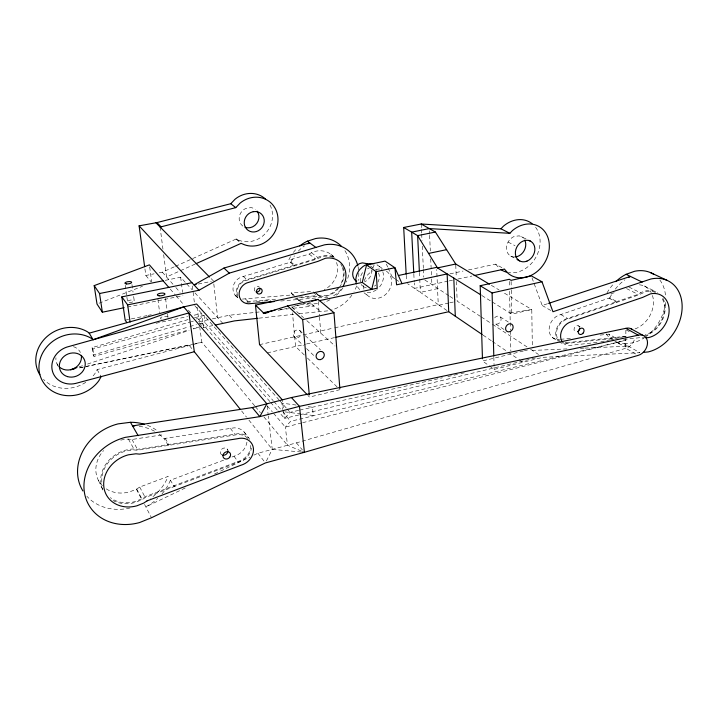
<?xml version="1.0" encoding="UTF-8"?>
<svg xmlns="http://www.w3.org/2000/svg" width="718" height="718" viewBox="0 0 718 718"><rect width="100%" height="100%" fill="white"/><g stroke="black" fill="none" stroke-linecap="round" stroke-linejoin="round"><path stroke-width="0.54" stroke-dasharray="3.59 2.69" d="M625.854 337.209L625.836 348.275L636.283 354.288M625.863 330.226L625.854 336.212L622.587 336.993M174.465 485.556L174.178 486.616L145.242 497.538L142.245 499.593L134.921 502.519A30.668 26.144 -30.4 0 1 113.004 500.545M294.452 265.875L294.712 265.059L315.381 258.821L317.652 257.43A21.63 19.063 -52.1 0 1 334.866 257.466M616.511 302.493L616.852 301.578L638.087 294.38L640.483 292.809A24.367 18.596 -58.6 0 1 657.616 292.612M266.387 460.992L272.257 449.351L268.326 416.036M372.902 267.428L374.249 264.933M254.657 405.778L201.848 342.244L97.127 369.591L94.938 373.566A33.199 29.869 -24.9 0 1 92.272 376.806M302.718 422.687L625.854 340.197L290.575 421.322L285.369 427.12L287.487 445.268L301.434 451.066M298.625 410.382L290.09 412.32L284.534 418.423L277.938 410.822M106.255 488.886A30.129 25.821 -30.1 0 0 129.536 491.92L136.752 489.066L139.705 487.046L168.174 476.384A48.627 41.671 -30.1 0 1 150.771 498.364M290.548 256.631A34.464 30.488 -52.1 0 0 288.699 260.221L309.144 254.091L311.379 252.718A21.36 18.892 -52.1 0 1 334.301 258.004M185.217 488.007L145.826 506.854A48.95 41.877 -30.2 0 0 157.7 498.373M214.511 473.997L219.564 471.582M220.579 471.098L249.873 457.088M253.912 455.149L257.95 453.22L296.39 442.871L625.836 348.275A10.932 8.374 -57.3 0 0 634.694 338.573M195.143 264.071L166.54 276.96L163.524 253.642M159.243 272.804L162.34 272.194L174.465 266.746M175.479 266.297L236.087 239.058L239.435 240.458A24.897 22.886 -52.5 0 0 266.925 231.708A24.897 22.886 -52.5 0 0 268.783 202.88M223.621 460.175L170.435 480.234L174.178 486.616L242.119 460.794A16.074 13.669 -38.2 0 0 251.444 448.068M231.968 457.025L237.73 454.781A15.913 13.57 -38.1 0 0 247.091 439.371M99.066 303.229L142.487 286.285M558.389 341.014A13.606 10.716 -56.7 0 1 564.51 319.474L616.852 301.578L609.815 297.889L557.832 315.57A13.48 10.662 -56.7 0 0 549.117 329.517A13.48 10.662 -56.7 0 0 557.653 339.605L559.582 339.443M610.803 293.886L615.003 292.477M237.864 297.71A12.089 10.878 -45.9 0 1 243.878 280.523L294.712 265.059L290.969 262.043L240.494 277.354A12 10.815 -45.9 0 0 233.144 286.859A12 10.815 -45.9 0 0 237.102 297.162M79.106 366.853L83.342 365.453M87.569 364.044L189.103 330.37M193.339 328.97L199.685 326.861L193.214 328.664M532.02 277.902L542.198 305.482L547.52 303.732M310.517 302.565L291.939 306.559L292.011 307.358L305.545 303.22M188.08 319.582L92.057 347.629L93.214 354.988L188.897 326.834M189.965 326.519L196.418 324.617M194.488 317.706L204.1 315.498L278.97 399.8M93.214 354.988L94.022 356.397L188.897 329.876M92.057 347.629L92.873 349.011L190.162 322.005M191.239 321.709L193.402 321.108M301.641 422.965L285.369 427.12L273.028 412.679M523.332 351.03L482.523 361.001L494.172 369.393L542.88 357.322L639.819 352.709L624.086 343.707A38.772 29.788 -58.7 0 1 614.357 341.077M524.364 350.779L527.47 350.016M339.937 389.686L309.467 397.072L307.941 395.456M298.706 415.013L284.534 418.423L282.488 400.958M299.801 414.753L530.979 359.063M532.074 358.803L535.341 358.013M492.216 301.964L511.817 314.152L531.778 309.521L532.325 346.022M267.356 352.861L305.392 344.227M306.487 343.976L334.929 337.523M299.693 410.14L442.423 377.794M447.879 376.555L459.897 373.827M460.983 373.584L464.259 372.839M600.742 341.903L610.569 339.677M616.026 338.438L619.302 337.693M620.397 337.451L623.673 336.706M259.53 344.649L302.027 335.126M303.122 334.875L333.637 328.045M334.723 327.803L438.258 304.603L446.964 310.535M439.138 305.204L448.678 303.059M449.746 302.825L455.041 301.632M437.917 288.546L420.407 292.397L407.528 283.673M448.122 281.133L414.564 288.376L414.277 282.865M199.622 323.845L204.953 322.705L273.217 400.698M278.243 310.32L286.715 308.498M199.182 322.651L203.445 327.587L213.156 325.496M388.124 268.002L392.091 276.834L394.263 276.376M198.473 321.826L208.076 319.779M212.34 318.873L229.213 315.265L254.549 312.492M449.208 280.9L452.457 280.208M457.869 279.051L471.932 276.035M156.057 323.253L187.622 316.566M194.147 315.184L201.767 313.569L203.445 327.587M449.98 273.836L463.029 271.072M468.459 269.914L495.635 264.152L504.395 269.088M194.192 343.841L78.28 368.11L189.121 345.214L193.016 350.097M195.287 343.617L201.848 342.244L199.837 327.955M125.174 320.165L146.921 315.624M148.007 315.399L151.265 314.717M127.481 307.035L182.955 295.628M198.339 284.041L211.307 281.411M165.275 280.343L180.658 277.256L185.953 283.036M144.928 268.855L145.826 275.47L154.083 273.827M510.013 313.048L531.778 309.521L502.896 292.244M98.402 480.342L103.311 490.888A30.668 26.144 -30.4 0 1 106.488 463.29A30.668 26.144 -30.4 0 1 133.889 448.956L137.479 449.315L238.609 433.618A16.074 13.669 -38.2 0 1 250.142 439.999M159.046 434.121A48.95 41.877 -30.2 0 1 164 438.545L234.221 427.838A15.913 13.57 -38.1 0 1 246.651 436.679M120.795 440.152A30.129 25.821 -30.1 0 1 128.45 439.129L131.977 439.488L161.756 434.911A48.627 41.671 -30.1 0 0 160.222 433.367M259.036 318.164L294.676 314.197M299.128 313.694L328.691 310.759M597.026 342.405L571.465 345.223A12.825 10.079 -56.6 0 1 563.738 343.563M623.7 339.452L641.479 337.496L643.875 337.981M255.644 312.375L260.051 311.89M279.876 309.718L288.69 308.758M293.097 308.273L314.026 305.985A34.635 30.596 -52.1 0 1 304.226 303.579M626.311 336.204L567.283 342.657A12.753 10.043 -56.7 0 1 561.835 342.333M559.071 341.66A13.606 10.716 -56.7 0 0 564.267 343.698L615.9 338.124L615.604 337.37M560.552 339.354L572.65 338.052M600.149 335.1L608.945 334.157L615.9 338.124M624.086 343.707L632.379 342.962A38.772 29.788 -58.7 0 0 645.141 337.155M339.102 287.765A21.63 19.063 -52.1 0 1 325.442 296.417L317.966 296.274L294.927 298.266M293.061 295.206A34.464 30.488 -52.1 0 1 291.149 292.881L313.272 291.454M275.55 299.209L248.76 301.497A11.335 10.205 -45.9 0 1 245.96 301.677M298.894 297.216L318.092 295.574L325.398 295.735A20.894 18.408 -52.1 0 0 338.6 287.371M246.795 302.323L252.036 301.919M256.434 301.542L263.03 300.986M264.134 300.887L270.731 300.33M280.738 301.004L320.524 297.584L327.857 297.737M242.46 299.065L293.411 294.847A34.635 30.596 -52.1 0 0 295.322 297.18M307.654 303.436A34.464 30.488 -52.1 0 0 311.693 303.992L319.977 303.436M566.978 348.903L532.397 350.456L532.343 347.135M580.368 348.302L583.716 348.149M584.829 348.095L628.349 346.148A38.987 29.869 -58.7 0 1 614.841 341.077M301.093 451.999L272.257 449.351L247.207 417.975M284.938 411.881L313.272 415.516L312.492 407.241L307.035 406.505M296.121 405.042L281.941 403.139L282.551 409.484M526.061 238.941L519.258 235.854L514.259 236.419A11.12 9.11 -59.9 0 0 506.468 248.877A11.12 9.11 -59.9 0 0 515.506 256.954M644.172 285.988L655.884 291.705M628.923 287.047L640.483 292.809M626.554 288.591L638.087 294.38M508.075 242.056L515.03 245.682M609.008 298.185L616.035 301.883M510.776 256.12L514.339 258.049M626.401 330.038L629.237 331.608M616.376 342.001L620.612 344.443M560.767 314.511L567.453 318.406M578.385 325.819L580.081 326.807M542.198 305.482L551.155 310.706M491.345 285.333L499.046 289.937M565.29 342.271L567.184 343.437M552.474 337.577L558.128 341.077M481.904 295.547L491.274 301.38M494.648 317.921A4.263 3.464 -55.7 0 1 499.934 316.692L508.272 322.005M503.991 329.472L494.801 323.486A4.263 3.464 -55.7 0 0 500.087 322.247A4.263 3.464 -55.7 0 0 499.934 316.692M424.787 279.948L448.921 295.753M449.836 296.354L455.338 299.953M480.396 316.378L457.169 301.156L456.406 281.501M481.329 316.988L491.552 323.683M492.476 324.294L527.784 347.431M530.575 349.262L538.509 354.459M483.097 335.135L491.444 340.817M492.368 341.445L507.204 351.551M508.129 352.179L518.315 359.117M519.249 359.745L522.946 362.267M382.281 268.451L376.986 264.834L379.804 266.791L381.94 269.528M392.091 276.834L394.792 278.701M395.699 279.32L399.298 281.797M370.479 266.019L376.69 270.336M330.917 254.405L334.956 257.34M361.217 284.804L362.886 286.042M311.379 252.718L317.652 257.43M364.035 292.8L367.454 295.367M309.144 254.091L315.381 258.821M290.189 262.303L293.922 265.319M316.62 293.527L320.506 296.74M314.798 292.262L320.246 296.758M313.317 292.414L317.966 296.274M236.527 238.914L240.718 242.487M236.087 239.058L241.113 243.357M311.693 303.992L320.282 311.343M291.149 292.881L293.411 294.847M299.047 300.537L296.767 298.553A34.464 30.488 -52.1 0 0 303.777 302.332M292.011 307.358L303.534 317.697M306.819 320.65L335.082 346.04M243.33 276.439L246.732 279.598M299.729 330.477L302.125 332.712M305.312 335.683L320.461 349.792M293.958 336.562L303.409 345.6M306.559 348.607L315.229 356.9M304.306 354.988L295.547 346.462L292.495 312.788M307.483 358.085L337.038 386.867M245.341 298.885L248.733 302.197M235.073 295.188L238.403 298.5M211.119 278.593L213.47 280.971L217.671 317.733M229.213 315.265L233.018 319.277M186.707 283.861L191.993 289.641M195.009 292.953L222.858 323.405M279.715 400.635L286.383 408.147M287.128 408.982L290.09 412.32M194.749 305.653L201.767 313.569M495.635 264.152L499.432 268.469M162.34 272.194L172.966 284.265M175.82 287.514L180.101 292.379M273.944 401.533L280.55 409.08M269.878 401.533L196.615 317.087L196.867 319.151M270.614 402.376L277.211 409.978M170.301 289.157L175.354 295.017M176.081 295.861L184.023 305.078M188.358 310.104L191.975 314.287M267.222 405.876L272.301 411.827M296.39 442.871L302.413 449.953M255.375 406.63L260.365 412.644M263.937 416.934L287.487 445.268M145.826 275.47L151.13 281.851M282.757 411.602L290.575 421.322M241.643 411.001L246.507 417.104M244.129 432.003L248.607 437.8M257.95 453.22L264.727 462.051M230.388 428.359L234.741 434.148M234.05 456.244L238.403 462.275M227.121 448.992L228.198 450.491M168.317 445.429L164 438.545M165.14 438.402L168.874 444.424M97.127 369.591L101.121 376.618M131.977 439.488L137.479 449.315M128.45 439.129L133.889 448.956M139.705 487.046L145.242 497.538M136.752 489.066L142.245 499.593M144.56 504.44L151.498 517.741M136.384 489.209L141.877 499.746M56.973 363.784L58.454 366.808M386.365 264.071L387.684 267.024M382.811 271.754C384.327 275.721 383.421 280.191 381.608 283.906A15.195 13.157 -54 0 1 377.228 289.183M92.873 349.011L94.022 356.397M197.046 307.124L198.805 319.609L204.1 315.498L204.953 322.705M125.201 285.297L126.745 296.148M126.906 297.234L127.526 301.569M131.959 284.543L133.027 292.136M133.638 296.48L134.248 300.815A3.393 1.149 -7.9 0 1 129.123 302.404A3.393 1.149 -7.9 0 1 129.285 300.375A3.393 1.149 -7.9 0 1 134.248 300.815M157.897 299.334L159.674 312.671M149.685 266.943L151.651 281.609M160.078 226.987L162.95 249.2M165.562 298.473L167.007 309.584M167.59 314.035L168.03 317.365M180.658 277.256L182.552 292.388M192.361 285.988L194.479 303.472M267.15 406.038L268.191 414.923M363.496 285.549L363.909 289.282M318.218 301.587L319.393 315.857M319.483 316.952L320.82 333.215M406.235 275.299L406.532 280.864M413.819 274.043L414.223 281.761M421.188 224.007L421.403 228.432M421.457 229.545L421.619 232.865M421.672 233.969L422.004 240.62M422.274 246.148L423.351 268.299M423.405 269.403L423.782 277.157M419.42 272.364L419.698 277.929M419.752 279.042L420.407 292.397L438.258 304.603L436.706 269.555M429.4 230.828L429.552 234.194M429.606 235.307L430.333 250.995M430.701 258.839L431.581 277.884M431.635 279.006L431.895 284.606M455.768 265.121L456.235 277.13M493.84 357.205L494.083 366.072M494.11 367.176L494.172 369.393M511.117 281.429L511.279 289.067M511.306 290.162L511.817 314.152M509.322 281.465L509.448 286.913M509.538 291.266L510.381 329.912M510.408 331.007L510.839 350.779M579.686 327.399A3.357 2.639 -56.9 0 0 575.504 326.457A3.357 2.639 -56.9 0 0 574.849 331.465L575.441 331.824A3.357 2.639 -56.9 0 0 576.123 331.976M659.869 280.029A38.772 29.788 -58.7 0 1 665.55 296.31M665.451 302.466A38.772 29.788 -58.7 0 1 646.003 336.536M613.378 340.538A38.772 29.788 -58.7 0 1 605.821 333.466M606.997 292.935A38.772 29.788 -58.7 0 1 613.639 283.834M386.428 271.153A15.41 13.283 -54 0 1 391.032 285.899L389.56 289.569A15.41 13.283 -54 0 1 365.265 292.639M364.331 280.747A15.41 13.283 -54 0 1 367.84 274.653L370.82 271.951A15.41 13.283 -54 0 1 372.498 270.901M376.088 269.474A15.41 13.283 -54 0 1 381.563 269.196M376.456 289.776A15.195 13.157 -54 0 1 365.938 292.522M359.763 289.587A15.195 13.157 -54 0 1 356.254 283.565M639.388 284.795A24.026 18.453 -58.7 0 1 651.208 292.585M652.438 295.439A24.026 18.453 -58.7 0 1 632.8 329.571M662.956 298.365A24.367 18.596 -58.6 0 1 644.234 335.853M613.989 340.359A38.987 29.869 -58.7 0 1 608.945 334.157M609.815 297.889A38.987 29.869 -58.7 0 1 612.328 293.366M615.299 289.13A38.987 29.869 -58.7 0 1 624.947 279.778M535.601 227.256A27.805 22.788 -59.9 0 1 535.413 258.094A27.805 22.788 -59.9 0 1 508.398 272.562M371.502 269.914A10.321 8.975 -54.1 0 1 364.457 281.887M378.53 272.939A10.474 9.065 -54 0 1 377.946 282.138M375.774 285.028A10.474 9.065 -54 0 1 374.392 286.186M366.342 287.909A10.474 9.065 -54 0 1 361.396 284.175M360.472 281.896A10.474 9.065 -54 0 1 363.129 271.951M367.49 268.855A10.474 9.065 -54 0 1 369.142 268.352M521.519 236.653A11.12 9.11 -59.9 0 1 523.404 238.116M662.346 298.876A23.541 17.959 -58.6 0 1 645.276 334.83M655.516 292.45A23.541 17.959 -58.6 0 0 645.778 291.652L638.23 295.098L567.534 319.16A12.753 10.043 -56.7 0 0 557.312 328.7A12.753 10.043 -56.7 0 0 559.591 340.996M161.505 319.088A3.841 1.373 -7.6 0 1 162.331 316.826A3.841 1.373 -7.6 0 1 167.895 317.024M254.818 290.996A2.989 2.684 -46.8 0 1 255.527 286.976A2.989 2.684 -46.8 0 1 259.458 287.263M336.562 262.483A21.36 18.892 -52.1 0 1 324.213 289.614M343.069 267.258A21.63 19.063 -52.1 0 1 343.823 270.282M344.057 272.373A21.63 19.063 -52.1 0 1 339.767 286.868M300.68 301.668A34.635 30.596 -52.1 0 1 296.022 297.907M290.969 262.043A34.635 30.596 -52.1 0 1 294.47 255.841M298.329 251.112A34.635 30.596 -52.1 0 1 304.504 245.87M344.927 250.69A34.464 30.488 -52.1 0 1 346.238 282.102M342.953 287.891A34.464 30.488 -52.1 0 1 336.302 295.322M329.993 299.72A34.464 30.488 -52.1 0 1 324.078 302.332M293.384 252.422A34.464 30.488 -52.1 0 1 296.74 248.616M242.828 226.089A10.438 9.594 -52.5 0 1 239.265 216.935A10.438 9.594 -52.5 0 1 245.538 208.561L250.663 207.61A10.438 9.594 -52.5 0 1 255.348 209.387M358.04 266.656A35.074 30.874 -52.1 0 1 358.686 270.857M358.794 272.984A35.074 30.874 -52.1 0 1 358.129 280.567M356.649 285.926A35.074 30.874 -52.1 0 1 354.028 291.705M351.892 295.125A35.074 30.874 -52.1 0 1 330.774 310.266M237.685 295.672A11.335 10.205 -45.9 0 1 246.884 280.28L315.597 259.467L322.867 256.452A20.894 18.408 -52.1 0 1 332.739 257.295M340.763 264A20.894 18.408 -52.1 0 1 342.091 266.638M342.432 267.563A20.894 18.408 -52.1 0 1 339.838 285.602M341.113 289.327A20.993 18.48 -52.1 0 1 332.802 296.085M170.435 480.234A48.95 41.877 -30.2 0 1 162.008 493.885M139.211 426.295A48.95 41.877 -30.2 0 1 155.285 431.644M102.423 485.799A30.129 25.821 -30.1 0 1 103.589 450.563M129.994 507.994A48.627 41.671 -30.1 0 1 86.869 496.255M147.468 425.343A48.627 41.671 -30.1 0 1 156.82 430.504M250.645 445.42A15.078 12.816 -38.2 0 1 238.179 461.45L144.865 496.757L141.608 498.911L134.769 501.64A29.617 25.256 -30.4 0 1 110.339 497.628M247.854 438.456A15.078 12.816 -38.2 0 0 234.741 435.054L137.38 450.258L133.781 449.899L126.269 450.931A29.617 25.256 -30.4 0 0 102.1 484.085M58.05 365.525A13.014 11.712 -25 0 1 55.95 357.743M73.398 346.659A13.014 11.712 -25 0 1 80.425 352.484M85.792 382.29A33.199 29.869 -24.9 0 1 43.475 379.391M221.772 454.781A3.994 3.402 -37.3 0 1 222.221 448.759A3.994 3.402 -37.3 0 1 227.857 450.599M297.53 337.738A4.227 3.698 -46.8 0 0 300.429 331.151A4.227 3.698 -46.8 0 0 293.608 332.658A4.227 3.698 -46.8 0 0 297.53 337.738"/><path stroke-width="1.08" d="M307.169 394.658L259.53 344.649L255.482 305.114L362.24 282.416L366.575 264.969L385.045 261.128L394.909 267.715L402.008 283.655M101.121 376.618L98.896 380.648A33.683 30.21 -25.4 0 1 52.647 391.292A33.683 30.21 -25.4 0 1 45.297 348.804A33.683 30.21 -25.4 0 1 91.599 338.501L93.116 339.74L183.718 306.882L196.606 304.001L282.362 399.872M406.173 274.195L403.687 227.48L421.188 224.007L500.949 228.8L503.498 226.107A27.805 22.788 -59.9 0 1 532.101 223.666M403.687 227.48L411.665 232.129L429.292 228.584L509.852 233.314L512.437 230.577A28.164 22.967 -59.8 0 1 544.657 231.438A28.164 22.967 -59.8 0 1 541.094 267.67A28.164 22.967 -59.8 0 1 508.218 273.441L504.395 269.088L474.095 275.568M144.632 266.647L139.095 225.847L156.946 222.598L230.756 203.715L235.1 199.182A24.897 22.886 -52.5 0 1 265.543 199.083M155.896 222.751L160.078 226.987L161.137 226.825L235.773 207.628L240.171 203.041A25.202 23.093 -52.5 0 1 277.866 217.051A25.202 23.093 -52.5 0 1 244.497 244.766L241.113 243.357L196.167 263.614M198.985 290.251L191.957 282.704L121.818 296.884L127.651 304.881L198.985 290.251L229.311 273.136L324.491 244.847A35.074 30.874 -52.1 0 1 357.797 265.633M307.95 243.788A34.635 30.596 -52.1 0 1 309.718 242.908L223.98 268.047L194.013 284.911L196.176 284.472M124.205 307.708L102.369 312.204L97.002 304.037L94.202 285.62L149.398 264.852L168.856 287.478M482.46 358.785L480.189 285.728L509.277 279.284L511.099 280.343L531.266 275.865L541.991 281.779L552.941 311.747L650.885 278.997A39.544 30.102 -58.6 0 1 682.118 308.121A39.544 30.102 -58.6 0 1 648.228 351.928L643.373 352.376M615.784 281.653A38.772 29.788 -58.7 0 1 626.078 274.312L634.622 271.269A38.772 29.788 -58.7 0 1 653.703 274.312M76.988 367.553L70.624 369.716A13.014 11.712 -25 0 1 59.45 367.042M548.579 303.382L630.44 276.421A38.987 29.869 -58.7 0 0 628.591 277.426M299.756 245.915A34.464 30.488 -52.1 0 1 307.367 241.176L315.669 238.529A34.464 30.488 -52.1 0 1 341.167 246.023M255.482 305.114L263.335 312.716L263.416 313.515L287.568 305.949L318.038 299.397L333.978 312.707L339.847 388.582M311.791 301.309L318.038 299.397M39.831 374.733A33.199 29.869 -24.9 0 1 46.858 336.697A33.199 29.869 -24.9 0 1 87.695 331.94L89.185 333.161L183.718 306.882L266.89 403.812L291.418 397.548L625.863 328.341A10.932 8.374 -57.3 0 1 632.361 329.571M194.318 351.721L75.668 383.412A20.777 18.641 -25.4 0 1 52.1 369.662A20.777 18.641 -25.4 0 1 68.991 346.489L188.897 312.922L194.318 351.721L240.243 409.26M134.769 425.927A48.95 41.877 -30.2 0 0 132.534 425.891L252.323 407.564L266.89 403.812L259.799 416.637L125.444 437.325A49.829 42.416 -30.6 0 0 84.464 492.772A49.829 42.416 -30.6 0 0 139.678 522.516L151.498 517.741L265.409 462.93L304.414 452.304L638.176 355.383A11.102 8.445 -57.3 0 0 647.51 342.809A11.102 8.445 -57.3 0 0 638.284 335.198L625.863 328.341M336.024 337.281L448.705 311.72L482.173 334.507M480.189 285.728L492.081 292.962L541.991 281.779M287.568 305.949L302.664 319.582L333.978 312.707M263.335 312.716L274.985 310.212M319.259 300.68L377.21 288.205L376.16 271.655L366.575 264.969M263.416 313.515L268.711 312.375M215.31 325.03L234.535 320.883L257.924 318.28M398.607 275.452L436.607 267.365L480.97 294.963M489.416 284.184L455.724 264.027L437.486 267.913L417.625 235.639L411.665 232.129L413.765 272.939M638.284 335.198L299.478 406.352L259.799 416.637L252.323 407.564M428.574 253.427L446.605 249.667M455.724 264.027L435.395 232.04L417.625 235.639L419.366 271.251M94.202 285.62L99.551 293.518L163.076 280.783M144.462 424.293A48.627 41.671 -30.1 0 0 130.461 422.292L118.048 423.889A48.627 41.671 -30.1 0 0 82.902 490.959M645.823 337.81L648.749 337.55A23.667 18.013 -58.6 0 0 669.113 311.316A23.667 18.013 -58.6 0 0 650.337 293.904L642.754 297.369L571.752 321.619A12.825 10.079 -56.6 0 0 562.122 329.679A12.825 10.079 -56.6 0 0 562.014 341.526M274.105 301.578L250.896 303.579A11.398 10.24 -46 0 1 239.148 295.017A11.398 10.24 -46 0 1 249.02 282.273L318.038 261.325L325.344 258.292A20.993 18.48 -52.1 0 1 343.267 265.786A20.993 18.48 -52.1 0 1 342.926 286.617M302.197 452.107L304.414 452.304L299.478 406.352L291.418 397.548M368.397 264.475A10.321 8.975 -54.1 0 0 367.06 263.65L362.348 262.878L359.889 263.506A10.321 8.975 -54.1 0 0 352.861 272.122A10.321 8.975 -54.1 0 0 356.622 281.411M650.759 272.723L667.219 280.424M626.078 274.312L642.206 282.12M528.78 240.306L530.602 241.221M500.949 228.8L509.852 233.314M517.023 259.485L519.697 260.93M630.467 328.485L642.933 335.324M421.188 224.007L435.395 232.04M367.06 263.65L368.765 264.834M307.367 241.176L316.055 247.557M362.24 282.416L371.718 289.39L376.16 271.655L394.909 267.715L396.596 284.822L447.152 273.926L448.705 311.72M230.756 203.715L235.773 207.628M223.98 268.047L229.311 273.136M156.946 222.598L161.137 226.825M160.078 226.987L209.548 277.004M139.095 225.847L191.957 282.704M126.933 322.678L125.174 320.165L121.818 296.884M89.185 333.161L93.116 339.74M130.461 422.292L138.134 435.638M99.551 293.518L102.369 312.204M127.651 304.881L130.102 322.095M356.254 283.565L355.832 279.885A15.195 13.157 -54 0 1 360.104 269.124L363.048 266.468A15.195 13.157 -54 0 1 373.665 263.775M302.664 319.582L309.279 394.855M453.794 278.054L455.293 316.198M492.081 292.962L493.805 356.101M579.776 328.171A3.357 2.639 -56.9 0 1 578.905 330.549L578.304 331.178A3.357 2.639 -56.9 0 1 577.613 331.635M524.795 240.135A11.12 9.11 -59.9 0 1 515.506 256.954M506.432 272.122A27.805 22.788 -59.9 0 1 501.029 269.663M259.961 288.582A2.989 2.684 -46.8 0 1 259.297 290.718L258.758 291.275A2.989 2.684 -46.8 0 1 255.94 291.813M257.116 211.164A10.438 9.594 -52.5 0 1 256.739 223.451A10.438 9.594 -52.5 0 1 245.026 227.283M81.331 355.392A13.014 11.712 -25 0 1 73.819 368.603M227.848 451.541A3.994 3.402 -37.3 0 1 227.085 453.363L226.385 454.117A3.994 3.402 -37.3 0 1 222.625 455.122M229.778 457.133L229.078 457.904A4.021 3.419 -37.4 0 1 225.299 458.919L224.438 458.569A4.021 3.419 -37.4 0 1 223.765 453.605A4.021 3.419 -37.4 0 1 229.114 452.169A4.021 3.419 -37.4 0 1 229.778 457.133M583.151 333.044L582.549 333.673A3.375 2.648 -56.9 0 1 579.668 334.328L579.076 333.969A3.375 2.648 -56.9 0 1 579.139 329.571A3.375 2.648 -56.9 0 1 583.213 328.647A3.375 2.648 -56.9 0 1 583.151 333.044M261.487 292.747L260.939 293.303A2.998 2.692 -46.8 0 1 258.112 293.85L257.493 293.518A2.998 2.692 -46.8 0 1 257.152 289.551A2.998 2.692 -46.8 0 1 261.155 288.78A2.998 2.692 -46.8 0 1 261.487 292.747M147.046 500.886L143.771 503.058L136.887 505.813A29.824 25.381 -30.6 0 1 103.993 487.98A29.824 25.381 -30.6 0 1 128.369 454.826L135.926 453.785L139.543 454.135L237.496 438.716A15.177 12.87 -38.3 0 1 253.391 448.194A15.177 12.87 -38.3 0 1 240.934 465.246L147.046 500.886M253.266 211.675L250.708 212.51A10.564 9.684 -52.5 0 0 246.642 229.06A10.564 9.684 -52.5 0 0 262.967 226.017A10.564 9.684 -52.5 0 0 255.886 211.541L253.266 211.675M73.909 369.025L70.624 369.716L73.918 369.034M526.94 261.128A11.264 9.19 -59.8 0 0 532.505 242.693A11.264 9.19 -59.8 0 0 515.901 249.352A11.264 9.19 -59.8 0 0 526.94 261.128M320.515 359.601A4.434 3.814 -47 0 0 323.567 352.709A4.434 3.814 -47 0 0 316.467 354.342A4.434 3.814 -47 0 0 320.515 359.601M510.417 331.438A4.335 3.509 -55.6 0 0 511.979 324.365A4.335 3.509 -55.6 0 0 505.678 327.641A4.335 3.509 -55.6 0 0 510.417 331.438M126.494 283.924A3.41 1.113 -7.8 0 0 131.663 282.371A3.41 1.113 -7.8 0 0 126.673 281.968A3.41 1.113 -7.8 0 0 126.494 283.924M159.216 295.816A3.868 1.31 -7.4 0 0 164.978 294.021A3.868 1.31 -7.4 0 0 159.243 293.536A3.868 1.31 -7.4 0 0 159.216 295.816M67.51 376.618A13.211 11.847 -25.4 0 0 85.128 362.276A13.211 11.847 -25.4 0 0 64.261 356.191A13.211 11.847 -25.4 0 0 67.51 376.618"/></g></svg>
